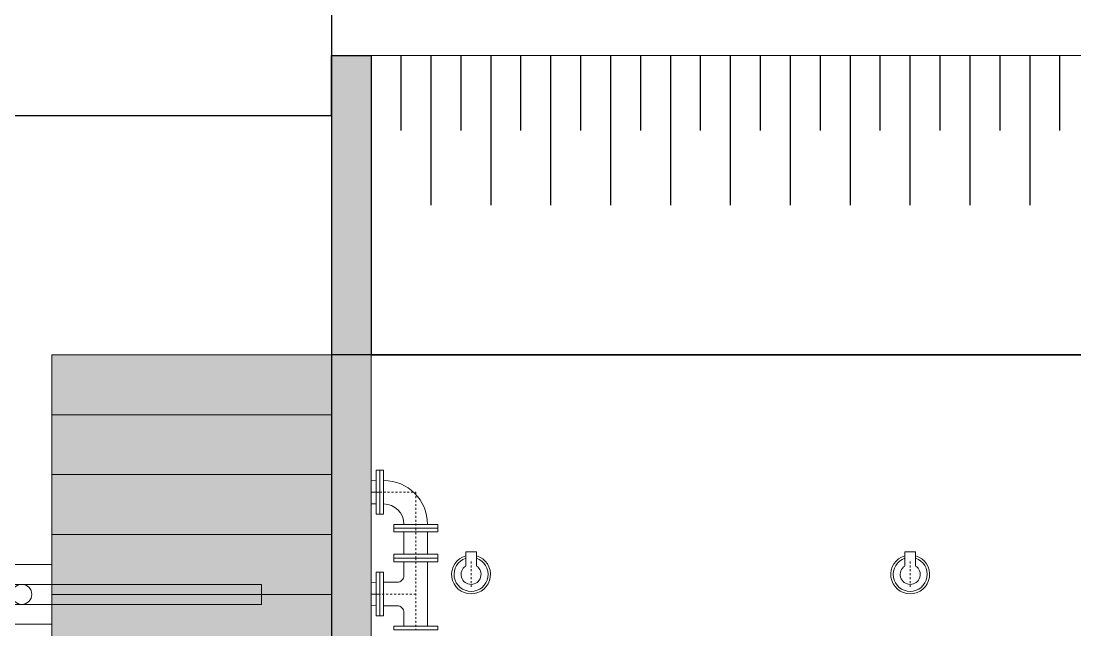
# Model space of a CAD drawing. Header units: millimetres. Extents: x -9869 to 940, y 100 to 694.
# Drawn here: x 493.4 to 547, y 378.3 to 409.3 of the extents above; entities that cross this region are included whole.
import ezdxf

# ---------------------------------------------------------------- set-up
doc = ezdxf.new("R2010")
doc.units = ezdxf.units.MM
doc.linetypes.add('SGC_DASHDOT', pattern=[1, 0.5, -0.25, 0, -0.25])
for name, color, linetype in [('_incêndio 240', 240, 'Continuous'), ('level 5', 3, 'Continuous'), ('PAREDES', 7, 'Continuous')]:
    doc.layers.add(name, color=color, linetype=linetype)
for name, color, linetype, lineweight in [('Alvenaria', 8, 'Continuous', 9), ('Aço 1020', 6, 'Continuous', 9), ('PAREDE', 7, 'Continuous', 9), ('SGC-Conexoes (Linhas Externas)', 6, 'Continuous', 9), ('SGC-EIXOS', 9, 'SGC_DASHDOT', 9), ('SGC-Tubos (Desenho Bifilar)', 6, 'Continuous', 9)]:
    doc.layers.add(name, color=color, linetype=linetype, lineweight=lineweight)

# ---------------------------------------------------------------- blocks, each defined once
blk = doc.blocks.new('BB-1-CG01-N10-D100-S100', base_point=(35016.2, 12499.9))
at = {"layer": 'SGC-Conexoes (Linhas Externas)'}
blk.add_line((34855.2, 12440.9), (35177.2, 12440.9), dxfattribs=at)
for points in [[(34906.2, 12679.9), (35126.2, 12679.9), (35126.2, 12660.9), (34906.2, 12660.9)], [(34836.2, 12389.9), (34836.2, 12609.9), (34855.2, 12609.9), (34855.2, 12389.9)], [(35196.2, 12389.9), (35196.2, 12609.9), (35177.2, 12609.9), (35177.2, 12389.9)]]:
    blk.add_lwpolyline(points, close=True, dxfattribs=at)
for points in [[(34957.2, 12660.9), (34957.2, 12592.9, -0.414214), (34923.2, 12558.9), (34855.2, 12558.9)], [(35075.2, 12660.9), (35075.2, 12592.9, 0.414214), (35109.2, 12558.9), (35177.2, 12558.9)]]:
    blk.add_lwpolyline(points, format="xyb", dxfattribs=at)
at = {"layer": 'SGC-EIXOS'}
for p, q in [((35016.2, 12499.9), (35016.2, 12679.9)), ((35196.2, 12499.9), (34836.2, 12499.9))]:
    blk.add_line(p, q, dxfattribs=at)
blk = doc.blocks.new('BB-1-CC01-N10-D100-S0', base_point=(35554.2, 16637.5))
at = {"layer": 'SGC-Conexoes (Linhas Externas)'}
for points in [[(35374.2, 16747.5), (35393.2, 16747.5), (35393.2, 16527.5), (35374.2, 16527.5)], [(35664.2, 16457.5), (35664.2, 16476.5), (35444.2, 16476.5), (35444.2, 16457.5)]]:
    blk.add_lwpolyline(points, close=True, dxfattribs=at)
for radius in [220, 102]:
    blk.add_arc((35393.2, 16476.5), radius, 0, 90, dxfattribs=at)
at = {"layer": 'SGC-EIXOS'}
for p, q in [((35374.2, 16637.5), (35554.2, 16637.5)), ((35554.2, 16637.5), (35554.2, 16457.5))]:
    blk.add_line(p, q, dxfattribs=at)
blk = doc.blocks.new('BB-1-CA06-N10-D100-S0-L150')
at = {"layer": 'SGC-EIXOS'}
blk.add_line((75, 0), (-75, 0), dxfattribs=at)
at = {"layer": 'SGC-Tubos (Desenho Bifilar)'}
for p, q in [((56, 59), (-56, 59)), ((56, -59), (-56, -59))]:
    blk.add_line(p, q, dxfattribs=at)
for points in [[(-75, -110), (-75, 110), (-56, 110), (-56, -110)], [(75, -110), (75, 110), (56, 110), (56, -110)]]:
    blk.add_lwpolyline(points, close=True, dxfattribs=at)
blk = doc.blocks.new('BB-2-GA01-N0-D0-S0', base_point=(95383.7, 227116.1))
at = {"layer": 'SGC-Conexoes (Linhas Externas)'}
for p, q in [((95270.7, 227143), (95270.7, 227089.3)), ((95341.5, 227143), (95270.7, 227143)), ((95341.5, 227089.3), (95270.7, 227089.3))]:
    blk.add_line(p, q, dxfattribs=at)
for radius, start, end in [(97.4, 196, 164), (85, 198.4081, 161.5919), (50, 212.4682, 147.5318)]:
    blk.add_arc((95383.7, 227116.1), radius, start, end, dxfattribs=at)
at = {"layer": 'SGC-EIXOS'}
blk.add_line((95318.7, 227116.1), (95448.7, 227116.1), dxfattribs=at)

msp = doc.modelspace()

# ---------------------------------------------------------------- hatches: boundary and pattern name
at = {"layer": 'Alvenaria'}
h = msp.add_hatch(dxfattribs=at)
h.set_pattern_fill('AR-CONC', color=256, scale=0.010161)
h.set_pattern_definition([(50, (-396.154, -10443.4286), (1.85126476, -0.1619646), [0.19357608, -2.12933686]), (355, (-396.154, -10443.4286), (-0.3581251, 1.94141915), [0.15486086, -1.70347543]), (100.451445, (-395.9998, -10443.4421), (1.49313965, 1.77945447), [0.16451435, -1.80965938]), (46.1842, (-396.154, -10442.9124), (2.7545626, -0.427212), [0.2903641, -3.1940053]), (96.635558, (-395.9245, -10442.948), (2.4123759, 2.5142141), [0.2467716, -2.7144915]), (351.18415, (-396.154, -10442.9124), (2.4123759, 2.5142141), [0.23229096, -2.5552015]), (21, (-395.896, -10443.0415), (1.54062568, -1.03916515), [0.19357608, -2.12933686]), (326, (-395.896, -10443.0415), (0.6279997, 1.8716212), [0.15486086, -1.7034695]), (71.451445, (-395.7676, -10443.128), (2.16862538, 0.83245608), [0.16451435, -1.80965626]), (37.5, (-396.15404, -10443.4286), (0.03138476, 0.859203823), [0, -1.68282137, 0, -1.72927963, 0, -1.70992203]), (7.5, (-396.154, -10443.4286), (0.67898626, 1.0179823), [0, -0.98594749, 0, -1.64410616, 0, -0.65170613]), (327.5, (-396.7296, -10443.4286), (1.377800298, -0.058212483), [0, -0.6452536, 0, -2.01319121, 0, -2.67134988]), (317.5, (-396.9877, -10443.4286), (1.50521081, 0.25837063), [0, -0.83882967, 0, -1.33696545, 0, -1.89704557])])
h.paths.add_polyline_path([(483.352, 404.479), (463.029, 404.479), (463.029, 394.317), (483.352, 394.317)])
h.paths.add_polyline_path([(473.191, 394.317), (463.029, 394.317), (463.029, 391.777), (473.191, 391.777)])
h.paths.add_polyline_path([(473.191, 391.777), (463.029, 391.777), (463.029, 389.236), (473.191, 389.236)])
h.paths.add_polyline_path([(473.191, 389.236), (463.029, 389.236), (463.029, 386.696), (473.191, 386.696)])
h.paths.add_polyline_path([(473.191, 386.696), (463.029, 386.696), (463.029, 384.156), (473.191, 384.156)])
h.paths.add_polyline_path([(473.191, 384.156), (463.029, 384.156), (463.029, 381.615), (473.191, 381.615)])
h.paths.add_polyline_path([(473.191, 381.615), (463.029, 381.615), (463.029, 379.075), (473.191, 379.075)])
h.paths.add_polyline_path([(473.191, 379.075), (463.029, 379.075), (463.029, 376.535), (473.191, 376.535)])
h.paths.add_polyline_path([(473.191, 376.535), (463.029, 376.535), (463.029, 373.994), (472.988, 373.994), (473.191, 374.094)])
h.paths.add_polyline_path([(473.191, 373.994), (463.029, 373.994), (463.029, 371.454), (473.191, 371.454)])
h.paths.add_polyline_path([(473.191, 371.454), (463.029, 371.454), (463.029, 368.913), (473.191, 368.913)])
h.paths.add_polyline_path([(483.352, 379.075), (478.662, 368.913), (483.352, 368.913)], flags=0)
h.paths.add_polyline_path([(483.352, 379.075), (473.191, 368.913), (478.662, 368.913)], flags=17)
h.paths.add_polyline_path([(483.352, 379.075), (473.191, 374.094), (473.191, 368.913)], flags=17)
h.paths.add_polyline_path([(483.352, 379.075), (473.191, 379.075), (473.191, 374.094)], flags=0)
h.paths.add_polyline_path([(483.352, 381.615), (473.191, 381.615), (473.191, 379.075), (483.352, 379.075)])
h.paths.add_polyline_path([(483.352, 384.156), (473.191, 384.156), (473.191, 381.615), (483.352, 381.615)])
h.paths.add_polyline_path([(483.352, 386.696), (473.191, 386.696), (473.191, 384.156), (483.352, 384.156)])
h.paths.add_polyline_path([(483.352, 389.236), (473.191, 389.236), (473.191, 386.696), (483.352, 386.696)])
h.paths.add_polyline_path([(483.352, 391.777), (473.191, 391.777), (473.191, 389.236), (483.352, 389.236)])
h.paths.add_polyline_path([(483.352, 394.317), (473.191, 394.317), (473.191, 391.777), (483.352, 391.777)])
h.paths.add_polyline_path([(509.146, 392.285), (494.92, 392.285), (494.92, 389.236), (509.146, 389.236)])
h.paths.add_polyline_path([(509.146, 389.236), (494.92, 389.236), (494.92, 386.188), (509.146, 386.188)])
h.paths.add_polyline_path([(511.178, 407.527), (509.146, 407.527), (509.146, 392.285), (511.178, 392.285)])
h.paths.add_polyline_path([(511.178, 392.285), (509.146, 392.285), (509.146, 367.897), (511.178, 367.897)])
h.paths.add_polyline_path([(509.146, 386.188), (494.92, 386.188), (494.92, 383.14), (509.146, 383.14)])
h.paths.add_polyline_path([(509.146, 383.14), (494.92, 383.14), (494.92, 380.091), (509.146, 380.091)])
h.paths.add_polyline_path([(509.146, 380.091), (494.92, 380.091), (494.92, 377.043), (509.146, 377.043)])
h.paths.add_polyline_path([(509.146, 377.043), (494.92, 377.043), (494.92, 373.994), (509.146, 373.994)])
h.paths.add_polyline_path([(509.146, 373.994), (494.92, 373.994), (494.92, 370.946), (509.146, 370.946)])
h.paths.add_polyline_path([(509.146, 370.946), (494.92, 370.946), (494.92, 367.897), (502.033, 367.897), (509.146, 367.897)])

# ---------------------------------------------------------------- linework, layer by layer
at = {"layer": '_incêndio 240'}
msp.add_lwpolyline([(209.224, 434.963), (420.741, 434.963), (420.741, 404.479), (509.146, 404.479), (509.146, 407.527), (511.178, 407.527), (511.178, 392.285), (661.568, 392.285)], dxfattribs=at)
at = {"layer": 'Aço 1020'}
msp.add_lwpolyline([(494.92, 378.567), (491.872, 378.567), (491.872, 381.615), (494.92, 381.615)], dxfattribs=at)
msp.add_lwpolyline([(492.885, 379.583), (505.587, 379.583), (505.587, 380.599), (492.885, 380.599)], close=True, dxfattribs=at)
msp.add_circle((493.393, 380.091), 0.508, dxfattribs=at)
at = {"layer": 'level 5'}
for p, q in [((512.703, 403.717), (512.703, 407.527)), ((514.227, 399.906), (514.227, 407.527)), ((515.751, 403.717), (515.751, 407.527)), ((517.275, 399.906), (517.275, 407.527)), ((518.799, 403.717), (518.799, 407.527)), ((520.324, 399.906), (520.324, 407.527)), ((521.848, 403.717), (521.848, 407.527)), ((523.372, 399.906), (523.372, 407.527)), ((524.896, 403.717), (524.896, 407.527)), ((526.421, 399.906), (526.421, 407.527)), ((527.945, 403.717), (527.945, 407.527)), ((529.469, 399.906), (529.469, 407.527)), ((530.993, 403.717), (530.993, 407.527)), ((532.517, 399.906), (532.517, 407.527)), ((534.042, 403.717), (534.042, 407.527)), ((535.566, 399.906), (535.566, 407.527)), ((537.09, 403.717), (537.09, 407.527)), ((538.614, 399.906), (538.614, 407.527)), ((540.139, 403.717), (540.139, 407.527)), ((541.663, 399.906), (541.663, 407.527)), ((543.187, 403.717), (543.187, 407.527)), ((544.711, 399.906), (544.711, 407.527)), ((546.235, 403.717), (546.235, 407.527))]:
    msp.add_line(p, q, dxfattribs=at)
at = {"layer": 'PAREDE'}
for p, q in [((676.81, 407.527), (509.146, 407.527)), ((511.178, 407.527), (511.178, 367.897)), ((494.92, 392.285), (509.146, 392.285)), ((494.92, 392.285), (494.92, 320.138)), ((494.92, 389.236), (509.146, 389.236)), ((494.92, 386.188), (509.146, 386.188)), ((494.92, 383.14), (509.146, 383.14)), ((494.92, 380.091), (509.146, 380.091))]:
    msp.add_line(p, q, dxfattribs=at)
at = {"layer": 'PAREDES'}
for p, q in [((509.146, 466.142), (509.146, 321.155)), ((661.568, 392.285), (509.146, 392.285))]:
    msp.add_line(p, q, dxfattribs=at)
at = {"layer": 'SGC-Conexoes (Linhas Externas)'}
for p, q in [((511.178, 385.877), (511.42, 385.892)), ((511.178, 384.708), (511.42, 384.693)), ((511.178, 380.695), (511.42, 380.71)), ((511.178, 379.525), (511.42, 379.51))]:
    msp.add_line(p, q, dxfattribs=at)
for points in [[(511.613, 386.41), (511.613, 384.175), (511.42, 384.175), (511.42, 386.41)], [(511.613, 381.228), (511.613, 378.992), (511.42, 378.992), (511.42, 381.228)]]:
    msp.add_lwpolyline(points, close=True, dxfattribs=at)
at = {"layer": 'SGC-EIXOS'}
for p, q in [((511.178, 385.292), (511.613, 385.292)), ((511.178, 380.11), (511.613, 380.11))]:
    msp.add_line(p, q, dxfattribs=at)

# ---------------------------------------------------------------- block references
at = {"layer": 'SGC-Conexoes (Linhas Externas)', "xscale": 0.01016147392798765, "yscale": 0.01016147392798765, "zscale": 0.01016147392798765}
msp.add_blockref('BB-1-CC01-N10-D100-S0', (513.442, 385.292), dxfattribs=at)
at = {"layer": 'SGC-Conexoes (Linhas Externas)', "yscale": 0.01016147392798765, "zscale": 0.01016147392798765, "rotation": 90}
for name, p, xscale in [('BB-2-GA01-N0-D0-S0', (516.259, 381.107), -0.01016147392798765), ('BB-2-GA01-N0-D0-S0', (538.614, 381.107), -0.01016147392798765), ('BB-1-CG01-N10-D100-S100', (513.442, 380.11), 0.01016147392798765)]:
    msp.add_blockref(name, p, dxfattribs=dict(at, xscale=xscale))
at = {"layer": 'SGC-Tubos (Desenho Bifilar)', "xscale": 0.01016147392798765, "yscale": 0.01016147392798765, "zscale": 0.01016147392798765, "rotation": 270}
msp.add_blockref('BB-1-CA06-N10-D100-S0-L150', (513.442, 382.701), dxfattribs=at)

doc.saveas('drawing.dxf')
